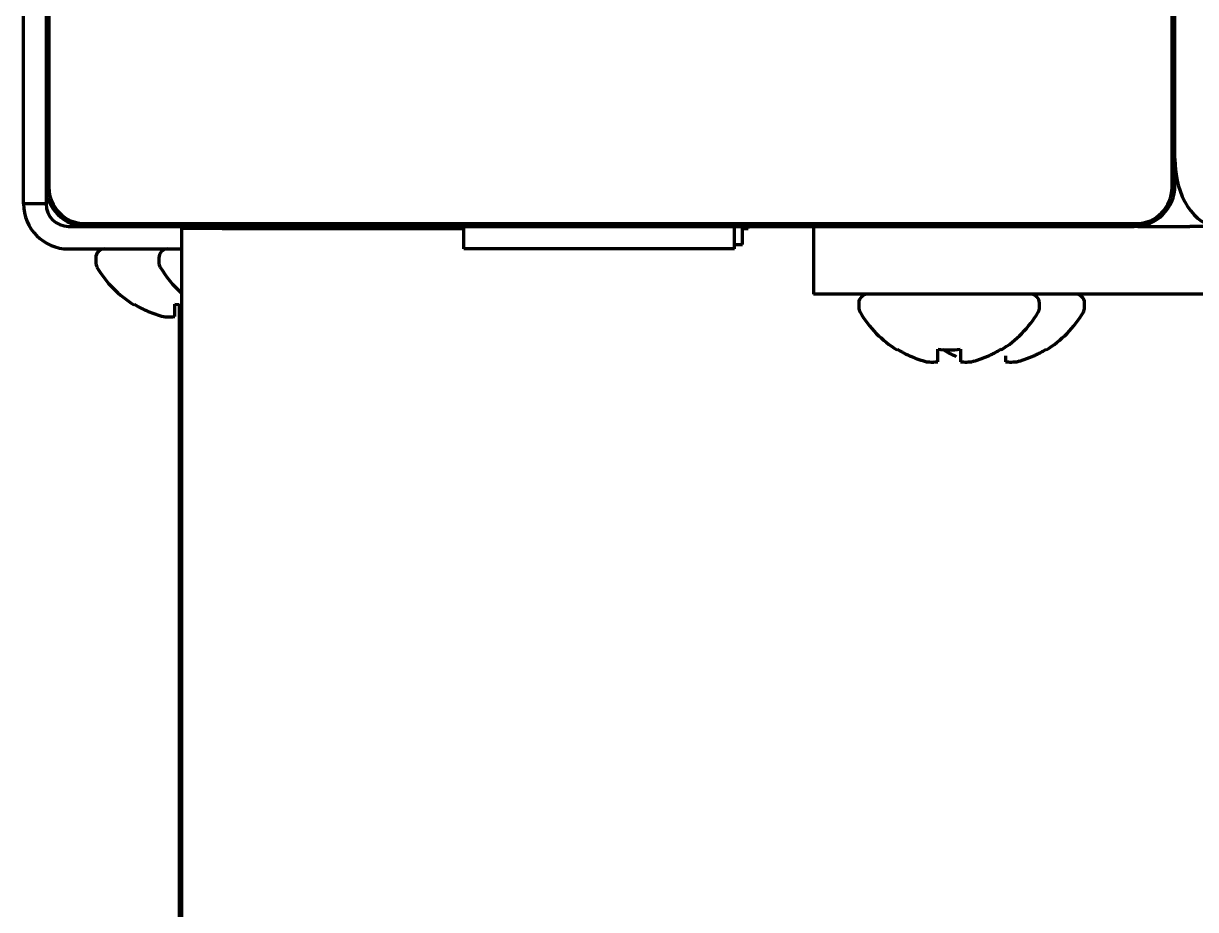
# Model space of a CAD drawing. Header units: inches. Extents: x 904 to 7172, y 213 to 5528.
# Drawn here: x 2797.1 to 2849, y 1956.4 to 1995.7 of the extents above; entities that cross this region are included whole.
import ezdxf

# ---------------------------------------------------------------- set-up
doc = ezdxf.new("R2010")
doc.units = ezdxf.units.IN

msp = doc.modelspace()

# ---------------------------------------------------------------- linework, layer by layer
at = {"linetype": 'Continuous', "lineweight": 70}
for p, q in [((2797.119, 1990.018), (2797.119, 2036.376)), ((2798.119, 2034.922), (2798.119, 1988.522)), ((2798.244, 2034.997), (2798.244, 1988.447)), ((2847.994, 1988.447), (2847.994, 2034.997)), ((2848.119, 1988.522), (2848.119, 2034.922)), ((2797.119, 1989.291), (2797.119, 1990.018)), ((2797.119, 1988.722), (2797.119, 1989.291)), ((2797.119, 1987.722), (2797.119, 1988.722)), ((2798.119, 1988.522), (2798.119, 1987.722)), ((2798.119, 1987.722), (2797.119, 1987.722)), ((2799.844, 1986.847), (2846.394, 1986.847)), ((2799.119, 1986.722), (2811.119, 1986.722)), ((2799.919, 1986.722), (2846.319, 1986.722)), ((2802.565, 1986.722), (2802.565, 1986.722)), ((2805.918, 1986.622), (2804.118, 1986.622)), ((2804.118, 1986.622), (2804.118, 1906.172)), ((2805.365, 1986.722), (2805.365, 1986.722)), ((2805.918, 1986.622), (2816.619, 1986.622)), ((2808.872, 1986.722), (2808.872, 1986.722)), ((2811.119, 1986.722), (2813.119, 1986.722)), ((2813.119, 1986.722), (2813.119, 1986.622)), ((2816.619, 1985.722), (2816.619, 1986.722)), ((2828.619, 1985.722), (2828.619, 1986.722)), ((2828.968, 1986.622), (2829.218, 1986.622)), ((2828.969, 1985.922), (2828.969, 1986.722)), ((2829.218, 1986.622), (2829.218, 1986.722)), ((2832.119, 1986.722), (2832.119, 1983.722)), ((2846.48, 1986.722), (2846.318, 1986.722)), ((2846.48, 1986.722), (2848.778, 1986.722)), ((2850.047, 1986.722), (2848.778, 1986.722)), ((2828.619, 1985.922), (2828.969, 1985.922)), ((2799.119, 1985.722), (2804.119, 1985.722)), ((2800.319, 1985.322), (2800.319, 1985.122)), ((2803.119, 1985.322), (2803.119, 1985.122)), ((2828.619, 1985.722), (2816.619, 1985.722)), ((2835.119, 1983.722), (2832.119, 1983.722)), ((2846.48, 1983.722), (2835.119, 1983.722)), ((2848.778, 1983.722), (2846.48, 1983.722)), ((2866.117, 1983.722), (2848.778, 1983.722)), ((2802.019, 1983.244), (2802.019, 1983.277)), ((2803.819, 1983.277), (2804.017, 1983.256)), ((2804.019, 1983.276), (2804.019, 1906.222)), ((2834.119, 1983.322), (2834.119, 1983.122)), ((2842.119, 1983.122), (2842.119, 1983.322)), ((2844.119, 1983.122), (2844.119, 1983.322)), ((2835.819, 1981.244), (2835.819, 1981.277)), ((2840.419, 1981.277), (2840.419, 1981.244)), ((2842.419, 1981.277), (2842.419, 1981.244))]:
    msp.add_line(p, q, dxfattribs=at)
for centre, radius, start, end in [((2799.919, 1988.522), 1.8, 180, 270), ((2799.844, 1988.447), 1.6, 180, 270), ((2846.319, 1988.522), 1.8, 270, 0), ((2846.394, 1988.447), 1.6, 270, 0), ((2799.119, 1987.722), 2, 180, 270), ((2799.119, 1987.722), 1, 180, 270), ((2800.719, 1985.322), 0.4, 90, 180), ((2803.519, 1985.322), 0.4, 90, 180), ((2800.719, 1985.122), 0.4, 180, 210.3012), ((2804.517, 1987.342), 4.8, 210.3012, 238.6273), ((2803.519, 1985.122), 0.4, 180, 210.3012), ((2807.317, 1987.342), 4.8, 210.3012, 228.2068), ((2834.519, 1983.322), 0.4, 90, 180), ((2841.719, 1983.322), 0.4, 0, 90), ((2843.719, 1983.322), 0.4, 0, 90), ((2834.519, 1983.122), 0.4, 180, 210.3012), ((2838.317, 1985.342), 4.8, 210.3012, 238.6273), ((2837.92, 1985.342), 4.8, 301.3727, 329.6988), ((2841.719, 1983.122), 0.4, 329.6988, 0), ((2839.92, 1985.342), 4.8, 301.3727, 329.6988), ((2843.719, 1983.122), 0.4, 329.6988, 0)]:
    msp.add_arc(centre, radius, start, end, dxfattribs=at)
msp.add_ellipse((2850.047, 1989.722), major_axis=(0, -3), ratio=0.642788, start_param=4.712389, end_param=6.283185, dxfattribs=at)
for points, knots in [([(2802.019, 1983.277), (2802.221, 1983.152), (2802.431, 1983.044), (2802.756, 1982.907), (2802.866, 1982.865), (2803.09, 1982.789), (2803.203, 1982.755), (2803.319, 1982.726)], [0, 0, 0, 0, 0.5, 0.5, 0.75, 0.75, 1, 1, 1, 1]), ([(2835.819, 1981.277), (2836.021, 1981.152), (2836.231, 1981.044), (2836.556, 1980.907), (2836.666, 1980.865), (2836.89, 1980.789), (2837.003, 1980.755), (2837.119, 1980.726)], [0, 0, 0, 0, 0.5, 0.5, 0.75, 0.75, 1, 1, 1, 1]), ([(2838.619, 1981.277), (2838.619, 1981.152), (2838.619, 1981.044), (2838.619, 1980.907), (2838.619, 1980.865), (2838.619, 1980.789), (2838.619, 1980.755), (2838.619, 1980.726)], [0, 0, 0, 0, 0.5, 0.5, 0.75, 0.75, 1, 1, 1, 1]), ([(2840.619, 1980.989), (2840.619, 1980.976), (2840.619, 1980.964), (2840.619, 1980.907), (2840.619, 1980.865), (2840.619, 1980.789), (2840.619, 1980.755), (2840.619, 1980.726)], [0, 0, 0, 0, 0.114187, 0.114187, 0.557093, 0.557093, 1, 1, 1, 1])]:
    msp.add_open_spline(points, degree=3, knots=knots, dxfattribs=at)
for points in [[(2803.819, 1982.726), (2803.819, 1982.74), (2803.819, 1982.769), (2803.819, 1982.82), (2803.819, 1982.876), (2803.819, 1982.938), (2803.819, 1983.004), (2803.819, 1983.079), (2803.819, 1983.166), (2803.819, 1983.238), (2803.819, 1983.277)], [(2803.319, 1982.726), (2803.342, 1982.723), (2803.39, 1982.718), (2803.461, 1982.712), (2803.533, 1982.71), (2803.604, 1982.71), (2803.675, 1982.712), (2803.747, 1982.718), (2803.795, 1982.723), (2803.819, 1982.726)], [(2837.619, 1980.726), (2837.619, 1980.74), (2837.619, 1980.769), (2837.619, 1980.82), (2837.619, 1980.876), (2837.619, 1980.938), (2837.619, 1981.004), (2837.619, 1981.079), (2837.619, 1981.166), (2837.619, 1981.238), (2837.619, 1981.277)], [(2837.619, 1981.277), (2837.785, 1981.255), (2838.119, 1981.232), (2838.452, 1981.255), (2838.619, 1981.277)], [(2837.819, 1981.277), (2838.017, 1981.155), (2838.222, 1981.049), (2838.433, 1980.959)], [(2839.119, 1980.726), (2839.173, 1980.74), (2839.281, 1980.769), (2839.442, 1980.82), (2839.601, 1980.876), (2839.757, 1980.938), (2839.909, 1981.004), (2840.065, 1981.079), (2840.231, 1981.166), (2840.355, 1981.238), (2840.419, 1981.277)], [(2841.119, 1980.726), (2841.173, 1980.74), (2841.281, 1980.769), (2841.442, 1980.82), (2841.601, 1980.876), (2841.757, 1980.938), (2841.909, 1981.004), (2842.065, 1981.079), (2842.231, 1981.166), (2842.355, 1981.238), (2842.419, 1981.277)], [(2837.119, 1980.726), (2837.142, 1980.723), (2837.19, 1980.718), (2837.261, 1980.712), (2837.333, 1980.71), (2837.404, 1980.71), (2837.475, 1980.712), (2837.547, 1980.718), (2837.595, 1980.723), (2837.619, 1980.726)], [(2838.619, 1980.726), (2838.645, 1980.723), (2838.696, 1980.717), (2838.77, 1980.712), (2838.841, 1980.71), (2838.911, 1980.71), (2838.981, 1980.713), (2839.049, 1980.718), (2839.095, 1980.723), (2839.119, 1980.726)], [(2840.619, 1980.726), (2840.645, 1980.723), (2840.696, 1980.717), (2840.77, 1980.712), (2840.841, 1980.71), (2840.911, 1980.71), (2840.981, 1980.713), (2841.049, 1980.718), (2841.095, 1980.723), (2841.119, 1980.726)]]:
    msp.add_open_spline(points, degree=3, dxfattribs=at)

doc.saveas('drawing.dxf')
